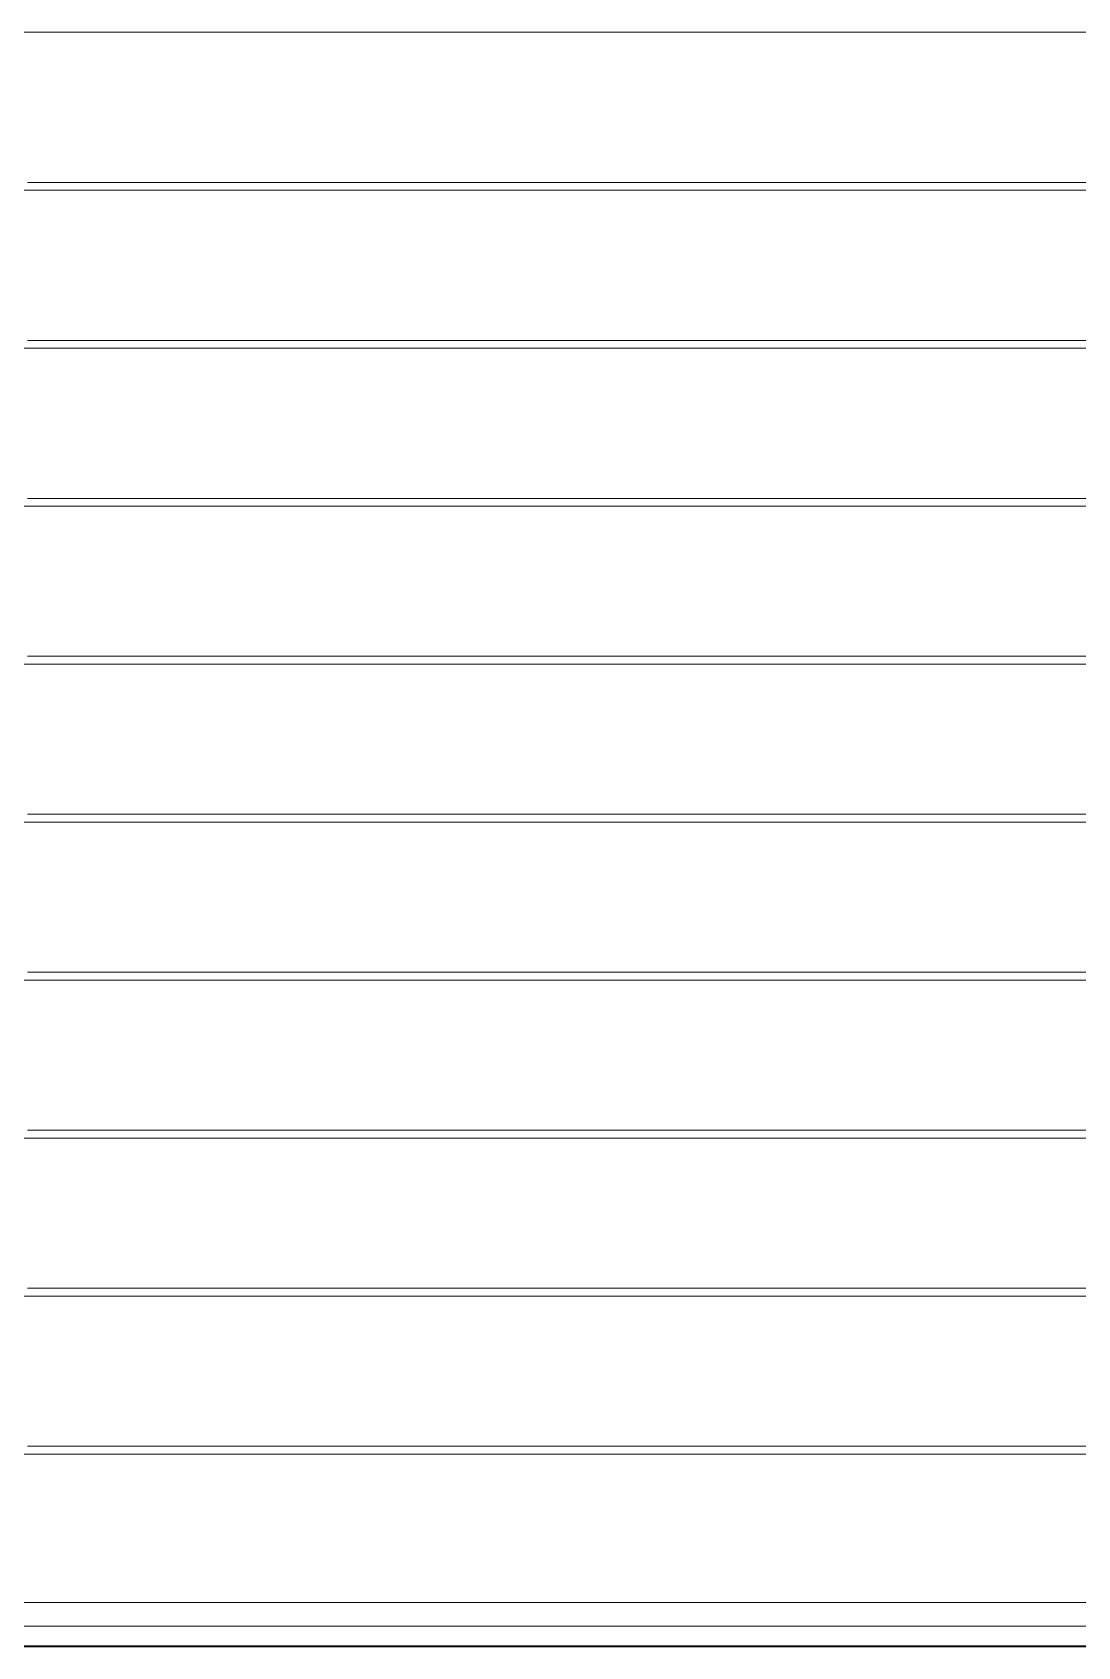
# Model space of a CAD drawing. Header units: millimetres. Extents: x -677815 to 476396, y -125373 to 39000.
# Drawn here: x 239773.9 to 239906.3, y -461.7 to -257.3 of the extents above; entities that cross this region are included whole.
import ezdxf

# ---------------------------------------------------------------- set-up
doc = ezdxf.new("R2010")
doc.units = ezdxf.units.MM
doc.layers.add('AM_BOR', color=4, linetype='Continuous', lineweight=25)
doc.layers.add('Xref building Toll$0$P-SANR-FIXT', color=6, linetype='Continuous', lineweight=9)

# ---------------------------------------------------------------- blocks, each defined once
blk = doc.blocks.new('Xref building Toll$0$FHR_1 - FHR 2-V344-MASTER GROUND FLOOR')
at = {"layer": 'Xref building Toll$0$P-SANR-FIXT'}
for p, q in [((125, 386.59), (-80.73, 386.59)), ((330.73, 386.59), (125, 386.59)), ((179.52, 386.59), (223.77, 386.59)), ((125, 384.09), (-80.73, 384.09)), ((330.73, 384.09), (125, 384.09)), ((179.56, 384.09), (365, 384.09)), ((179.56, 384.09), (330.69, 384.09)), ((365, 381.09), (-115, 381.09)), ((125, 381.09), (-38.03, 381.09)), ((314.45, 381.09), (125, 381.09))]:
    blk.add_line(p, q, dxfattribs=at)
at = {"layer": 'Xref building Toll$0$P-SANR-FIXT', "flags": 128}
for points in [[(125, 386.69), (115.23, 386.69), (105.47, 386.69), (95.75, 386.69), (86.07, 386.69), (76.46, 386.69), (66.92, 386.69)], [(64.36, 386.69), (73.88, 386.69), (83.47, 386.69), (93.13, 386.69), (102.85, 386.69), (112.59, 386.69), (122.36, 386.69), (125, 386.69)], [(125, 386.69), (134.77, 386.69), (144.53, 386.69), (154.25, 386.69), (163.93, 386.69), (173.54, 386.69), (183.08, 386.69), (192.52, 386.69), (201.86, 386.69), (211.07, 386.69)], [(213.54, 386.69), (204.36, 386.69), (195.05, 386.69), (185.64, 386.69), (176.12, 386.69), (166.53, 386.69), (156.87, 386.69), (147.15, 386.69), (137.41, 386.69), (127.64, 386.69), (125, 386.69)], [(65.44, 381.09), (74.78, 381.09), (84.21, 381.09), (93.7, 381.09), (103.24, 381.09), (112.81, 381.09), (122.41, 381.09), (125, 381.09)], [(125, 381.09), (134.6, 381.09), (144.18, 381.09), (153.73, 381.09), (163.24, 381.09), (172.68, 381.09), (182.05, 381.09), (191.33, 381.09), (200.5, 381.09), (209.55, 381.09)], [(206.66, 362.31), (199.1, 362.31), (191.42, 362.31), (183.63, 362.31), (175.75, 362.31), (167.79, 362.31), (159.76, 362.31), (151.67, 362.31), (143.54, 362.31), (135.38, 362.31), (127.21, 362.31), (119.03, 362.31), (110.86, 362.31), (102.71, 362.31), (94.6, 362.31), (86.54, 362.31), (78.54, 362.31), (70.61, 362.31)], [(66.37, 362.31), (74.25, 362.31), (82.21, 362.31), (90.24, 362.31), (98.33, 362.31), (106.46, 362.31), (114.62, 362.31), (122.79, 362.31), (130.97, 362.31), (139.14, 362.31), (147.29, 362.31), (155.4, 362.31), (163.46, 362.31), (171.46, 362.31), (179.39, 362.31), (187.23, 362.31), (194.97, 362.31), (202.6, 362.31), (210.1, 362.31)], [(66.37, 361.31), (74.25, 361.31), (82.21, 361.31), (90.24, 361.31), (98.33, 361.31), (106.46, 361.31), (114.62, 361.31), (122.79, 361.31), (130.97, 361.31), (139.14, 361.31), (147.29, 361.31), (155.4, 361.31), (163.46, 361.31), (171.46, 361.31), (179.39, 361.31), (187.23, 361.31), (194.97, 361.31), (202.6, 361.31)], [(206.66, 361.31), (199.1, 361.31), (191.42, 361.31), (183.63, 361.31), (175.75, 361.31), (167.79, 361.31), (159.76, 361.31), (151.67, 361.31), (143.54, 361.31), (135.38, 361.31), (127.21, 361.31), (119.03, 361.31), (110.86, 361.31), (102.71, 361.31), (94.6, 361.31), (86.54, 361.31), (78.54, 361.31), (70.61, 361.31)], [(206.66, 342.31), (199.1, 342.31), (191.42, 342.31), (183.63, 342.31), (175.75, 342.31), (167.79, 342.31), (159.76, 342.31), (151.67, 342.31), (143.54, 342.31), (135.38, 342.31), (127.21, 342.31), (119.03, 342.31), (110.86, 342.31), (102.71, 342.31), (94.6, 342.31), (86.54, 342.31), (78.54, 342.31), (70.61, 342.31)], [(66.37, 342.31), (74.25, 342.31), (82.21, 342.31), (90.24, 342.31), (98.33, 342.31), (106.46, 342.31), (114.62, 342.31), (122.79, 342.31), (130.97, 342.31), (139.14, 342.31), (147.29, 342.31), (155.4, 342.31), (163.46, 342.31), (171.46, 342.31), (179.39, 342.31), (187.23, 342.31), (194.97, 342.31), (202.6, 342.31), (210.1, 342.31)], [(66.37, 341.31), (74.25, 341.31), (82.21, 341.31), (90.24, 341.31), (98.33, 341.31), (106.46, 341.31), (114.62, 341.31), (122.79, 341.31), (130.97, 341.31), (139.14, 341.31), (147.29, 341.31), (155.4, 341.31), (163.46, 341.31), (171.46, 341.31), (179.39, 341.31), (187.23, 341.31), (194.97, 341.31), (202.6, 341.31)], [(206.66, 341.31), (199.1, 341.31), (191.42, 341.31), (183.63, 341.31), (175.75, 341.31), (167.79, 341.31), (159.76, 341.31), (151.67, 341.31), (143.54, 341.31), (135.38, 341.31), (127.21, 341.31), (119.03, 341.31), (110.86, 341.31), (102.71, 341.31), (94.6, 341.31), (86.54, 341.31), (78.54, 341.31), (70.61, 341.31)], [(206.66, 322.31), (199.1, 322.31), (191.42, 322.31), (183.63, 322.31), (175.75, 322.31), (167.79, 322.31), (159.76, 322.31), (151.67, 322.31), (143.54, 322.31), (135.38, 322.31), (127.21, 322.31), (119.03, 322.31), (110.86, 322.31), (102.71, 322.31), (94.6, 322.31), (86.54, 322.31), (78.54, 322.31), (70.61, 322.31)], [(66.37, 322.31), (74.25, 322.31), (82.21, 322.31), (90.24, 322.31), (98.33, 322.31), (106.46, 322.31), (114.62, 322.31), (122.79, 322.31), (130.97, 322.31), (139.14, 322.31), (147.29, 322.31), (155.4, 322.31), (163.46, 322.31), (171.46, 322.31), (179.39, 322.31), (187.23, 322.31), (194.97, 322.31), (202.6, 322.31), (210.1, 322.31)], [(66.37, 321.31), (74.25, 321.31), (82.21, 321.31), (90.24, 321.31), (98.33, 321.31), (106.46, 321.31), (114.62, 321.31), (122.79, 321.31), (130.97, 321.31), (139.14, 321.31), (147.29, 321.31), (155.4, 321.31), (163.46, 321.31), (171.46, 321.31), (179.39, 321.31), (187.23, 321.31), (194.97, 321.31), (202.6, 321.31)], [(206.66, 321.31), (199.1, 321.31), (191.42, 321.31), (183.63, 321.31), (175.75, 321.31), (167.79, 321.31), (159.76, 321.31), (151.67, 321.31), (143.54, 321.31), (135.38, 321.31), (127.21, 321.31), (119.03, 321.31), (110.86, 321.31), (102.71, 321.31), (94.6, 321.31), (86.54, 321.31), (78.54, 321.31), (70.61, 321.31)], [(206.66, 302.31), (199.1, 302.31), (191.42, 302.31), (183.63, 302.31), (175.75, 302.31), (167.79, 302.31), (159.76, 302.31), (151.67, 302.31), (143.54, 302.31), (135.38, 302.31), (127.21, 302.31), (119.03, 302.31), (110.86, 302.31), (102.71, 302.31), (94.6, 302.31), (86.54, 302.31), (78.54, 302.31), (70.61, 302.31)], [(66.37, 302.31), (74.25, 302.31), (82.21, 302.31), (90.24, 302.31), (98.33, 302.31), (106.46, 302.31), (114.62, 302.31), (122.79, 302.31), (130.97, 302.31), (139.14, 302.31), (147.29, 302.31), (155.4, 302.31), (163.46, 302.31), (171.46, 302.31), (179.39, 302.31), (187.23, 302.31), (194.97, 302.31), (202.6, 302.31), (210.1, 302.31)], [(66.37, 301.31), (74.25, 301.31), (82.21, 301.31), (90.24, 301.31), (98.33, 301.31), (106.46, 301.31), (114.62, 301.31), (122.79, 301.31), (130.97, 301.31), (139.14, 301.31), (147.29, 301.31), (155.4, 301.31), (163.46, 301.31), (171.46, 301.31), (179.39, 301.31), (187.23, 301.31), (194.97, 301.31), (202.6, 301.31)], [(206.66, 301.31), (199.1, 301.31), (191.42, 301.31), (183.63, 301.31), (175.75, 301.31), (167.79, 301.31), (159.76, 301.31), (151.67, 301.31), (143.54, 301.31), (135.38, 301.31), (127.21, 301.31), (119.03, 301.31), (110.86, 301.31), (102.71, 301.31), (94.6, 301.31), (86.54, 301.31), (78.54, 301.31), (70.61, 301.31)], [(206.66, 282.31), (199.1, 282.31), (191.42, 282.31), (183.63, 282.31), (175.75, 282.31), (167.79, 282.31), (159.76, 282.31), (151.67, 282.31), (143.54, 282.31), (135.38, 282.31), (127.21, 282.31), (119.03, 282.31), (110.86, 282.31), (102.71, 282.31), (94.6, 282.31), (86.54, 282.31), (78.54, 282.31), (70.61, 282.31)], [(66.37, 282.31), (74.25, 282.31), (82.21, 282.31), (90.24, 282.31), (98.33, 282.31), (106.46, 282.31), (114.62, 282.31), (122.79, 282.31), (130.97, 282.31), (139.14, 282.31), (147.29, 282.31), (155.4, 282.31), (163.46, 282.31), (171.46, 282.31), (179.39, 282.31), (187.23, 282.31), (194.97, 282.31), (202.6, 282.31), (210.1, 282.31)], [(66.37, 281.31), (74.25, 281.31), (82.21, 281.31), (90.24, 281.31), (98.33, 281.31), (106.46, 281.31), (114.62, 281.31), (122.79, 281.31), (130.97, 281.31), (139.14, 281.31), (147.29, 281.31), (155.4, 281.31), (163.46, 281.31), (171.46, 281.31), (179.39, 281.31), (187.23, 281.31), (194.97, 281.31), (202.6, 281.31)], [(206.66, 281.31), (199.1, 281.31), (191.42, 281.31), (183.63, 281.31), (175.75, 281.31), (167.79, 281.31), (159.76, 281.31), (151.67, 281.31), (143.54, 281.31), (135.38, 281.31), (127.21, 281.31), (119.03, 281.31), (110.86, 281.31), (102.71, 281.31), (94.6, 281.31), (86.54, 281.31), (78.54, 281.31), (70.61, 281.31)], [(206.66, 262.31), (199.1, 262.31), (191.42, 262.31), (183.63, 262.31), (175.75, 262.31), (167.79, 262.31), (159.76, 262.31), (151.67, 262.31), (143.54, 262.31), (135.38, 262.31), (127.21, 262.31), (119.03, 262.31), (110.86, 262.31), (102.71, 262.31), (94.6, 262.31), (86.54, 262.31), (78.54, 262.31), (70.61, 262.31)], [(66.37, 262.31), (74.25, 262.31), (82.21, 262.31), (90.24, 262.31), (98.33, 262.31), (106.46, 262.31), (114.62, 262.31), (122.79, 262.31), (130.97, 262.31), (139.14, 262.31), (147.29, 262.31), (155.4, 262.31), (163.46, 262.31), (171.46, 262.31), (179.39, 262.31), (187.23, 262.31), (194.97, 262.31), (202.6, 262.31), (210.1, 262.31)], [(66.37, 261.31), (74.25, 261.31), (82.21, 261.31), (90.24, 261.31), (98.33, 261.31), (106.46, 261.31), (114.62, 261.31), (122.79, 261.31), (130.97, 261.31), (139.14, 261.31), (147.29, 261.31), (155.4, 261.31), (163.46, 261.31), (171.46, 261.31), (179.39, 261.31), (187.23, 261.31), (194.97, 261.31), (202.6, 261.31)], [(206.66, 261.31), (199.1, 261.31), (191.42, 261.31), (183.63, 261.31), (175.75, 261.31), (167.79, 261.31), (159.76, 261.31), (151.67, 261.31), (143.54, 261.31), (135.38, 261.31), (127.21, 261.31), (119.03, 261.31), (110.86, 261.31), (102.71, 261.31), (94.6, 261.31), (86.54, 261.31), (78.54, 261.31), (70.61, 261.31)], [(206.66, 242.31), (199.1, 242.31), (191.42, 242.31), (183.63, 242.31), (175.75, 242.31), (167.79, 242.31), (159.76, 242.31), (151.67, 242.31), (143.54, 242.31), (135.38, 242.31), (127.21, 242.31), (119.03, 242.31), (110.86, 242.31), (102.71, 242.31), (94.6, 242.31), (86.54, 242.31), (78.54, 242.31), (70.61, 242.31)], [(66.37, 242.31), (74.25, 242.31), (82.21, 242.31), (90.24, 242.31), (98.33, 242.31), (106.46, 242.31), (114.62, 242.31), (122.79, 242.31), (130.97, 242.31), (139.14, 242.31), (147.29, 242.31), (155.4, 242.31), (163.46, 242.31), (171.46, 242.31), (179.39, 242.31), (187.23, 242.31), (194.97, 242.31), (202.6, 242.31), (210.1, 242.31)], [(66.37, 241.31), (74.25, 241.31), (82.21, 241.31), (90.24, 241.31), (98.33, 241.31), (106.46, 241.31), (114.62, 241.31), (122.79, 241.31), (130.97, 241.31), (139.14, 241.31), (147.29, 241.31), (155.4, 241.31), (163.46, 241.31), (171.46, 241.31), (179.39, 241.31), (187.23, 241.31), (194.97, 241.31), (202.6, 241.31)], [(206.66, 241.31), (199.1, 241.31), (191.42, 241.31), (183.63, 241.31), (175.75, 241.31), (167.79, 241.31), (159.76, 241.31), (151.67, 241.31), (143.54, 241.31), (135.38, 241.31), (127.21, 241.31), (119.03, 241.31), (110.86, 241.31), (102.71, 241.31), (94.6, 241.31), (86.54, 241.31), (78.54, 241.31), (70.61, 241.31)], [(206.66, 222.31), (199.1, 222.31), (191.42, 222.31), (183.63, 222.31), (175.75, 222.31), (167.79, 222.31), (159.76, 222.31), (151.67, 222.31), (143.54, 222.31), (135.38, 222.31), (127.21, 222.31), (119.03, 222.31), (110.86, 222.31), (102.71, 222.31), (94.6, 222.31), (86.54, 222.31), (78.54, 222.31), (70.61, 222.31)], [(66.37, 222.31), (74.25, 222.31), (82.21, 222.31), (90.24, 222.31), (98.33, 222.31), (106.46, 222.31), (114.62, 222.31), (122.79, 222.31), (130.97, 222.31), (139.14, 222.31), (147.29, 222.31), (155.4, 222.31), (163.46, 222.31), (171.46, 222.31), (179.39, 222.31), (187.23, 222.31), (194.97, 222.31), (202.6, 222.31), (210.1, 222.31)], [(66.37, 221.31), (74.25, 221.31), (82.21, 221.31), (90.24, 221.31), (98.33, 221.31), (106.46, 221.31), (114.62, 221.31), (122.79, 221.31), (130.97, 221.31), (139.14, 221.31), (147.29, 221.31), (155.4, 221.31), (163.46, 221.31), (171.46, 221.31), (179.39, 221.31), (187.23, 221.31), (194.97, 221.31), (202.6, 221.31)], [(206.66, 221.31), (199.1, 221.31), (191.42, 221.31), (183.63, 221.31), (175.75, 221.31), (167.79, 221.31), (159.76, 221.31), (151.67, 221.31), (143.54, 221.31), (135.38, 221.31), (127.21, 221.31), (119.03, 221.31), (110.86, 221.31), (102.71, 221.31), (94.6, 221.31), (86.54, 221.31), (78.54, 221.31), (70.61, 221.31)], [(206.66, 202.31), (199.1, 202.31), (191.42, 202.31), (183.63, 202.31), (175.75, 202.31), (167.79, 202.31), (159.76, 202.31), (151.67, 202.31), (143.54, 202.31), (135.38, 202.31), (127.21, 202.31), (119.03, 202.31), (110.86, 202.31), (102.71, 202.31), (94.6, 202.31), (86.54, 202.31), (78.54, 202.31), (70.61, 202.31)], [(66.37, 202.31), (74.25, 202.31), (82.21, 202.31), (90.24, 202.31), (98.33, 202.31), (106.46, 202.31), (114.62, 202.31), (122.79, 202.31), (130.97, 202.31), (139.14, 202.31), (147.29, 202.31), (155.4, 202.31), (163.46, 202.31), (171.46, 202.31), (179.39, 202.31), (187.23, 202.31), (194.97, 202.31), (202.6, 202.31), (210.1, 202.31)], [(66.37, 201.31), (74.25, 201.31), (82.21, 201.31), (90.24, 201.31), (98.33, 201.31), (106.46, 201.31), (114.62, 201.31), (122.79, 201.31), (130.97, 201.31), (139.14, 201.31), (147.29, 201.31), (155.4, 201.31), (163.46, 201.31), (171.46, 201.31), (179.39, 201.31), (187.23, 201.31), (194.97, 201.31), (202.6, 201.31)], [(206.66, 201.31), (199.1, 201.31), (191.42, 201.31), (183.63, 201.31), (175.75, 201.31), (167.79, 201.31), (159.76, 201.31), (151.67, 201.31), (143.54, 201.31), (135.38, 201.31), (127.21, 201.31), (119.03, 201.31), (110.86, 201.31), (102.71, 201.31), (94.6, 201.31), (86.54, 201.31), (78.54, 201.31), (70.61, 201.31)], [(125, 182.31), (115.4, 182.31), (105.82, 182.31), (96.27, 182.31), (86.76, 182.31), (77.32, 182.31), (67.95, 182.31)], [(206.66, 182.31), (199.1, 182.31), (191.42, 182.31), (183.63, 182.31), (175.75, 182.31), (167.79, 182.31), (159.76, 182.31), (151.67, 182.31), (143.54, 182.31), (135.38, 182.31), (127.21, 182.31), (119.03, 182.31), (110.86, 182.31), (102.71, 182.31), (94.6, 182.31), (86.54, 182.31), (78.54, 182.31), (70.61, 182.31)], [(66.37, 182.31), (74.25, 182.31), (82.21, 182.31), (90.24, 182.31), (98.33, 182.31), (106.46, 182.31), (114.62, 182.31), (122.79, 182.31), (130.97, 182.31), (139.14, 182.31), (147.29, 182.31), (155.4, 182.31), (163.46, 182.31), (171.46, 182.31), (179.39, 182.31), (187.23, 182.31), (194.97, 182.31), (202.6, 182.31), (210.1, 182.31)], [(-4.67, 182.31), (3.51, 182.31), (11.88, 182.31), (20.44, 182.31), (29.16, 182.31), (38.03, 182.31), (47.05, 182.31), (56.19, 182.31), (65.44, 182.31), (74.78, 182.31), (84.21, 182.31), (93.7, 182.31), (98, 182.31)], [(103.24, 182.31), (112.81, 182.31), (122.41, 182.31)], [(125, 182.31), (134.6, 182.31), (144.18, 182.31), (153.73, 182.31), (163.24, 182.31), (172.68, 182.31), (182.05, 182.31), (191.33, 182.31), (200.5, 182.31)], [(211.97, 182.31), (202.95, 182.31), (193.81, 182.31), (184.56, 182.31), (175.22, 182.31), (165.79, 182.31), (156.3, 182.31), (146.76, 182.31), (137.19, 182.31), (127.59, 182.31), (125, 182.31)]]:
    blk.add_lwpolyline(points, dxfattribs=at)
blk = doc.blocks.new('Xref building Toll$0$building block 28092016')
at = {"layer": 'Xref building Toll$0$P-SANR-FIXT', "rotation": 180}
blk.add_blockref('Xref building Toll$0$FHR_1 - FHR 2-V344-MASTER GROUND FLOOR', (962529.64, -671574.46), dxfattribs=at)
blk = doc.blocks.new('Xref building Toll')
blk.add_blockref('Xref building Toll$0$building block 28092016', (-722549.64, 671499.46))

msp = doc.modelspace()

# ---------------------------------------------------------------- block references
at = {"layer": 'AM_BOR'}
msp.add_blockref('Xref building Toll', (0, 0), dxfattribs=at)

doc.saveas('drawing.dxf')
